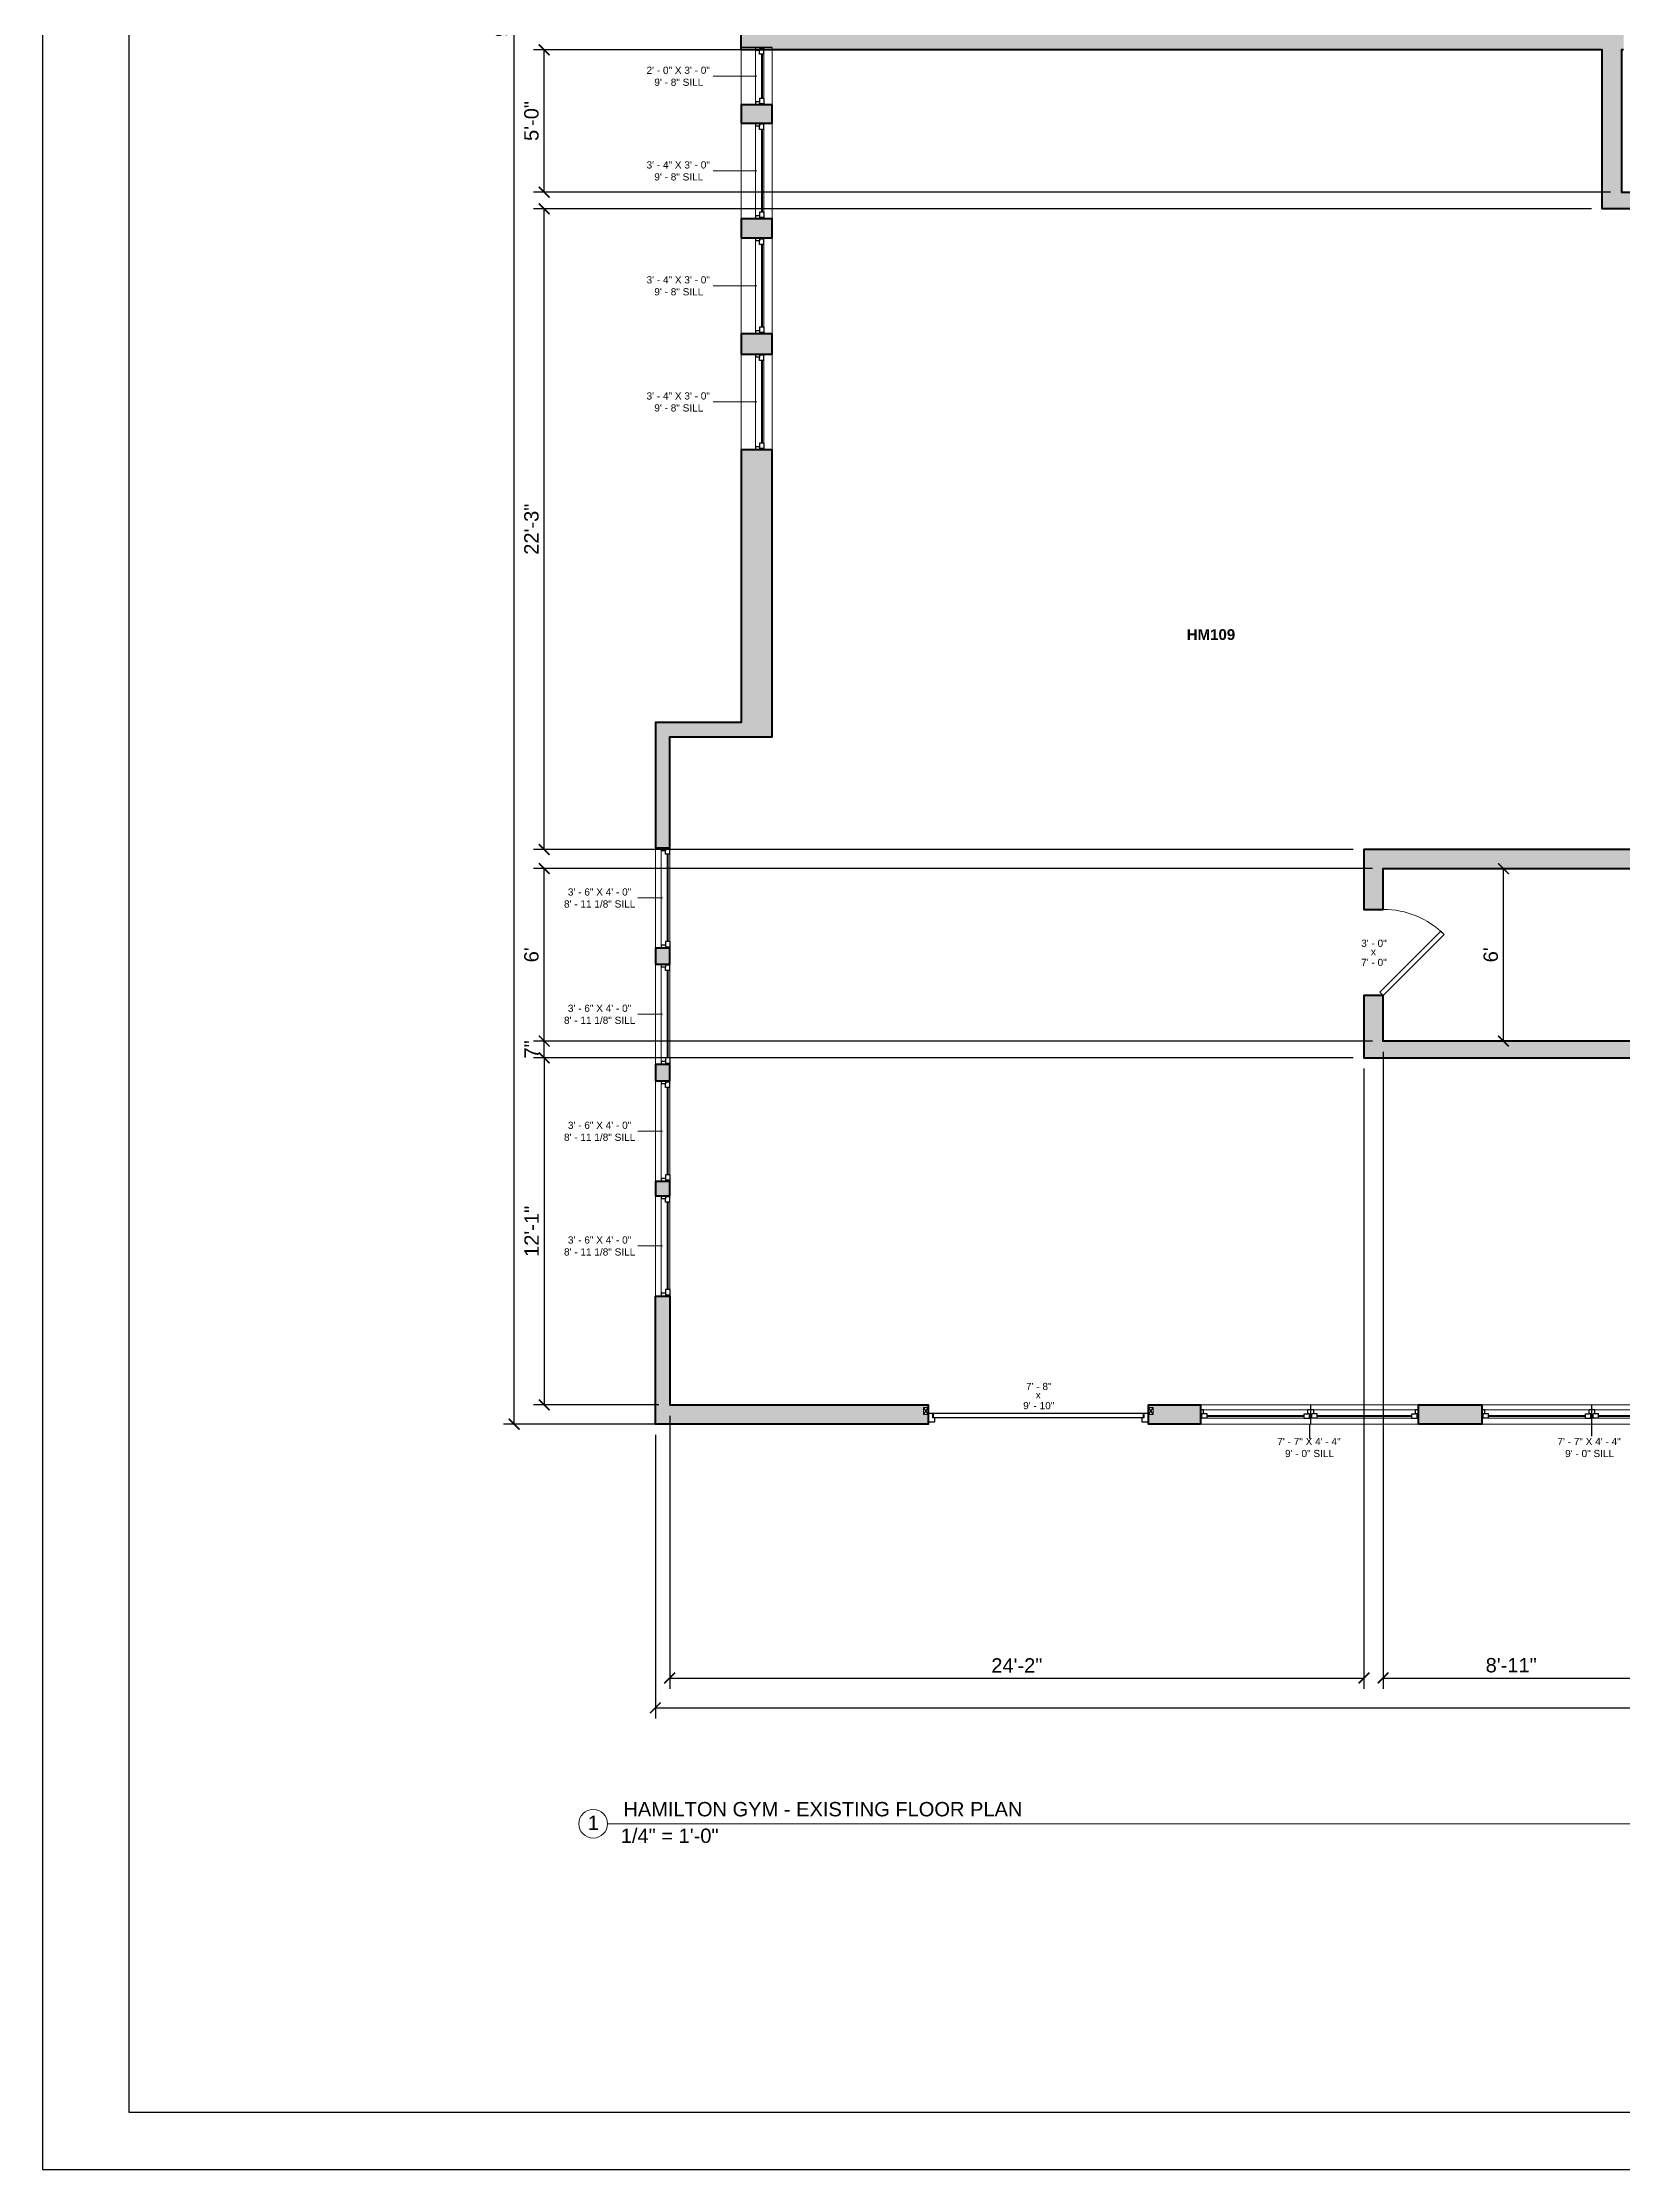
# Model space of a CAD drawing. Header units: inches. Extents: x -2078 to 106214, y -964 to 6385.
# Drawn here: x 72566 to 73226, y 2929 to 3817 of the extents above; entities that cross this region are included whole.
import ezdxf

# ---------------------------------------------------------------- set-up
doc = ezdxf.new("R2010")
doc.units = ezdxf.units.IN
doc.header["$MEASUREMENT"] = 0
for name, color, linetype, lineweight in [('A-ANNO', 2, 'Continuous', 5), ('A-ANNO-DIMS', 1, 'Continuous', 9), ('A-DETAIL-2', 20, 'Continuous', 25), ('A-DOOR', 1, 'Continuous', 18), ('A-DOOR-FRAM', 1, 'Continuous', 30), ('A-GLAZ', 2, 'Continuous', 30), ('A-WALL', 3, 'Continuous', 40), ('A-WINDOWS', 2, 'Continuous', 18)]:
    doc.layers.add(name, color=color, linetype=linetype, lineweight=lineweight)
doc.layers.add('A-HATCH', color=9, linetype='Continuous')
doc.layers.add('A-TB', color=7, linetype='Continuous')
doc.styles.add('Arial_1', font='arial.ttf', dxfattribs={"height": 0.0625})
doc.styles.add('Arial_2', font='arial.ttf', dxfattribs={"height": 3})
doc.styles.add('Arial_3', font='arial.ttf', dxfattribs={"height": 0.125})
doc.styles.add('Arial_B', font='arialbd.ttf', dxfattribs={"height": 4.5})
doc.styles.add('JC', font='arial.ttf', dxfattribs={"height": 0.125})
doc.dimstyles.new('JC-DIMS', dxfattribs={"dimtxt": 0.125, "dimasz": 0.09375, "dimexe": 0.09375, "dimexo": 0.09375, "dimgap": 0.046875, "dimtad": 1, "dimdec": 1, "dimzin": 0, "dimdsep": 46, "dimlunit": 4, "dimtxsty": 'JC', "dimblk": 'ARCHTICK', "dimcen": 0.09, "dimclrd": 1, "dimclre": 1, "dimclrt": 256, "dimadec": 0, "dimazin": 0, "dimtfac": 1, "dimtdec": 1, "dimtofl": 0, "dimtmove": 1, "dimatfit": 3, "dimfxl": 1, "dimtolj": 1, "dimtzin": 0, "dimarcsym": 0})

# ---------------------------------------------------------------- blocks, each defined once
blk = doc.blocks.new('JC_DOOR_SINGLE PANEL - SINGLE DOOR-1455289-EXISTING FLOOR PLAN _HAMILTON GYM_')
at = {"layer": 'A-DOOR', "lineweight": 30}
for p, q in [((-7.46, 29.46), (-8.87, 28.04)), ((-8.87, 28.04), (16.59, 2.59)), ((18, 4), (-7.46, 29.46)), ((16.59, 2.59), (18, 4))]:
    blk.add_line(p, q, dxfattribs=at)
at = {"layer": 'A-DOOR', "lineweight": 9}
blk.add_arc((18, 4), 36, 135, 180, dxfattribs=at)
blk = doc.blocks.new('JC_FIXED WINDOW - MUNTIN - FIXED WINDOW-1493714-EXISTING FLOOR PLAN _HAMILTON GYM_')
at = {"layer": 'A-GLAZ'}
for p, q in [((-12, 6.5), (-12, -6.5)), ((-9.25, 3), (-12, 3)), ((-11.5, 3), (-11.5, 1.25)), ((-11.5, 1.25), (-10.75, 1.25)), ((-9.25, 1.25), (-10.75, 1.25)), ((-10.75, 1.25), (-10.75, -0.5)), ((-9.25, 3), (-9.25, 1.25)), ((9.25, 3), (12, 3)), ((9.25, 3), (9.25, 1.25)), ((9.25, 1.25), (11.5, 1.25)), ((10.75, 1.25), (10.75, -0.5)), ((11.5, 3), (11.5, 1.25)), ((12, 6.5), (12, -6.5)), ((-12, -0.5), (-10.75, -0.5)), ((10.75, -0.5), (12, -0.5))]:
    blk.add_line(p, q, dxfattribs=at)
at = {"layer": 'A-GLAZ', "lineweight": 9}
for p, q in [((9.25, 3), (-9.25, 3)), ((10.75, -0.5), (-10.75, -0.5))]:
    blk.add_line(p, q, dxfattribs=at)
at = {"layer": 'A-GLAZ', "lineweight": 40}
blk.add_line((-9.25, 2.125), (9.25, 2.125), dxfattribs=at)
at = {"layer": 'A-WINDOWS'}
for p, q in [((12, 6.5), (-12, 6.5)), ((-12, -6.5), (12, -6.5))]:
    blk.add_line(p, q, dxfattribs=at)
blk = doc.blocks.new('JC_FIXED WINDOW - MUNTIN - FIXED WINDOW-1485968-EXISTING FLOOR PLAN _HAMILTON GYM_')
at = {"layer": 'A-GLAZ'}
for p, q in [((-23, 4), (-23, -4)), ((-20.25, 1.5), (-23, 1.5)), ((-22.5, 1.5), (-22.5, -0.25)), ((-20.25, 1.5), (-20.25, -0.25)), ((20.25, 1.5), (23, 1.5)), ((20.25, 1.5), (20.25, -0.25)), ((22.5, 1.5), (22.5, -0.25)), ((23, 4), (23, -4)), ((-23, -2), (-21.75, -2)), ((-22.5, -0.25), (-21.75, -0.25)), ((-20.25, -0.25), (-21.75, -0.25)), ((-21.75, -0.25), (-21.75, -2)), ((20.25, -0.25), (22.5, -0.25)), ((21.75, -0.25), (21.75, -2)), ((21.75, -2), (23, -2))]:
    blk.add_line(p, q, dxfattribs=at)
at = {"layer": 'A-GLAZ', "lineweight": 9}
for p, q in [((20.25, 1.5), (-20.25, 1.5)), ((21.75, -2), (-21.75, -2))]:
    blk.add_line(p, q, dxfattribs=at)
at = {"layer": 'A-GLAZ', "lineweight": 40}
blk.add_line((-20.25, 0.625), (20.25, 0.625), dxfattribs=at)
at = {"layer": 'A-WINDOWS'}
for p, q in [((23, 4), (-23, 4)), ((-23, -4), (23, -4))]:
    blk.add_line(p, q, dxfattribs=at)
blk = doc.blocks.new('JC_FIXED WINDOW - MUNTIN - FIXED WINDOW-1485963-EXISTING FLOOR PLAN _HAMILTON GYM_')
at = {"layer": 'A-GLAZ'}
for p, q in [((-22.5, 4), (-22.5, -4)), ((-19.75, 1.5), (-22.5, 1.5)), ((-22, 1.5), (-22, -0.25)), ((-19.75, 1.5), (-19.75, -0.25)), ((19.75, 1.5), (22.5, 1.5)), ((19.75, 1.5), (19.75, -0.25)), ((22, 1.5), (22, -0.25)), ((22.5, 4), (22.5, -4)), ((-22.5, -2), (-21.25, -2)), ((-22, -0.25), (-21.25, -0.25)), ((-19.75, -0.25), (-21.25, -0.25)), ((-21.25, -0.25), (-21.25, -2)), ((19.75, -0.25), (22, -0.25)), ((21.25, -0.25), (21.25, -2)), ((21.25, -2), (22.5, -2))]:
    blk.add_line(p, q, dxfattribs=at)
at = {"layer": 'A-GLAZ', "lineweight": 9}
for p, q in [((19.75, 1.5), (-19.75, 1.5)), ((21.25, -2), (-21.25, -2))]:
    blk.add_line(p, q, dxfattribs=at)
at = {"layer": 'A-GLAZ', "lineweight": 40}
blk.add_line((-19.75, 0.625), (19.75, 0.625), dxfattribs=at)
at = {"layer": 'A-WINDOWS'}
for p, q in [((22.5, 4), (-22.5, 4)), ((-22.5, -4), (22.5, -4))]:
    blk.add_line(p, q, dxfattribs=at)
blk = doc.blocks.new('Garage - Horz Pnl - 2271 x 2052mm-1487885-EXISTING FLOOR PLAN _HAMILTON GYM_')
at = {"layer": 'A-DOOR', "lineweight": 30}
for p, q in [((45.27, 1.24), (-42.68, 1.24)), ((-42.68, 1.24), (-42.68, -0.49)), ((45.27, -0.49), (45.27, 1.24)), ((-42.68, -0.49), (45.27, -0.49))]:
    blk.add_line(p, q, dxfattribs=at)
at = {"layer": 'A-DOOR', "lineweight": 9}
for p, q in [((-46.67, -0.04), (-46.67, -2.99)), ((-44.7, -0.04), (-46.67, -0.04)), ((-46.67, -2.99), (-44.7, -0.04)), ((-46.67, -0.04), (-44.7, -2.99)), ((-46.67, -2.99), (-44.7, -2.99)), ((-44.7, -2.99), (-44.7, -0.04)), ((45.27, -0.49), (-8.8, -0.49)), ((47.3, -0.04), (47.3, -2.99)), ((49.26, -0.04), (47.3, -0.04)), ((47.3, -2.99), (49.26, -0.04)), ((47.3, -0.04), (49.26, -2.99)), ((47.3, -2.99), (49.26, -2.99)), ((49.26, -2.99), (49.26, -0.04))]:
    blk.add_line(p, q, dxfattribs=at)
at = {"layer": 'A-DOOR-FRAM'}
for p, q in [((-41.93, 3.02), (-44.7, 3.02)), ((-42.8, -0.49), (-42.8, 1.36)), ((-42.8, 1.36), (-41.93, 1.36)), ((-41.93, 1.36), (-41.93, 3.02)), ((47.3, 3.02), (44.52, 3.02)), ((44.52, 3.02), (44.52, 1.36)), ((44.52, 1.36), (45.39, 1.36)), ((45.39, 1.36), (45.39, -0.49)), ((-44.7, -0.49), (-42.8, -0.49)), ((45.39, -0.49), (47.3, -0.49))]:
    blk.add_line(p, q, dxfattribs=at)
blk = doc.blocks.new('JC_FIXED WINDOW - MUNTIN - FIXED WINDOW-1493206-EXISTING FLOOR PLAN _HAMILTON GYM_')
at = {"layer": 'A-GLAZ'}
for p, q in [((-21, 3), (-21, -3)), ((-18.25, 3), (-21, 3)), ((-20.5, 3), (-20.5, 1.25)), ((-20.5, 1.25), (-19.75, 1.25)), ((-18.25, 1.25), (-19.75, 1.25)), ((-19.75, 1.25), (-19.75, -0.5)), ((-18.25, 3), (-18.25, 1.25)), ((18.25, 3), (21, 3)), ((18.25, 3), (18.25, 1.25)), ((18.25, 1.25), (20.5, 1.25)), ((19.75, 1.25), (19.75, -0.5)), ((20.5, 3), (20.5, 1.25)), ((21, 3), (21, -3)), ((-21, -0.5), (-19.75, -0.5)), ((19.75, -0.5), (21, -0.5))]:
    blk.add_line(p, q, dxfattribs=at)
at = {"layer": 'A-GLAZ', "lineweight": 9}
for p, q in [((18.25, 3), (-18.25, 3)), ((19.75, -0.5), (-19.75, -0.5))]:
    blk.add_line(p, q, dxfattribs=at)
at = {"layer": 'A-GLAZ', "lineweight": 40}
blk.add_line((-18.25, 2.125), (18.25, 2.125), dxfattribs=at)
at = {"layer": 'A-WINDOWS'}
for p, q in [((21, 3), (-21, 3)), ((-21, -3), (21, -3))]:
    blk.add_line(p, q, dxfattribs=at)
blk = doc.blocks.new('JC_FIXED WINDOW - MUNTIN - FIXED WINDOW-1494228-EXISTING FLOOR PLAN _HAMILTON GYM_')
at = {"layer": 'A-GLAZ'}
for p, q in [((-20, 6.5), (-20, -6.5)), ((-17.25, 3), (-20, 3)), ((-19.5, 3), (-19.5, 1.25)), ((-19.5, 1.25), (-18.75, 1.25)), ((-17.25, 1.25), (-18.75, 1.25)), ((-18.75, 1.25), (-18.75, -0.5)), ((-17.25, 3), (-17.25, 1.25)), ((17.25, 3), (20, 3)), ((17.25, 3), (17.25, 1.25)), ((17.25, 1.25), (19.5, 1.25)), ((18.75, 1.25), (18.75, -0.5)), ((19.5, 3), (19.5, 1.25)), ((20, 6.5), (20, -6.5)), ((-20, -0.5), (-18.75, -0.5)), ((18.75, -0.5), (20, -0.5))]:
    blk.add_line(p, q, dxfattribs=at)
at = {"layer": 'A-GLAZ', "lineweight": 9}
for p, q in [((17.25, 3), (-17.25, 3)), ((18.75, -0.5), (-18.75, -0.5))]:
    blk.add_line(p, q, dxfattribs=at)
at = {"layer": 'A-GLAZ', "lineweight": 40}
blk.add_line((-17.25, 2.125), (17.25, 2.125), dxfattribs=at)
at = {"layer": 'A-WINDOWS'}
for p, q in [((20, 6.5), (-20, 6.5)), ((-20, -6.5), (20, -6.5))]:
    blk.add_line(p, q, dxfattribs=at)
blk = doc.blocks.new('_ArchTick')
at = {"color": 0, "linetype": 'ByBlock', "const_width": 0.15}
blk.add_lwpolyline([(-0.5, -0.5), (0.5, 0.5)], dxfattribs=at)
blk = doc.blocks.new('*D2758')
at = {"layer": 'A-ANNO-DIMS', "color": 1, "lineweight": -2, "transparency": 16777216}
for p, q in [((73176.14, 3400), (73176.14, 3472)), ((73176.4, 3472), (73180.64, 3472)), ((73176.4, 3400), (73180.64, 3400))]:
    blk.add_line(p, q, dxfattribs=at)
at = {"layer": 'Defpoints', "color": 0, "transparency": 16777216}
for p in [(73171.9, 3472), (73176.14, 3472), (73171.9, 3400)]:
    blk.add_point(p, dxfattribs=at)
at = {"layer": 'A-ANNO-DIMS', "color": 1, "lineweight": -2, "transparency": 16777216, "xscale": 4.5, "yscale": 4.5, "zscale": 4.5}
for p, rotation in [((73176.14, 3472), 90), ((73176.14, 3400), 270)]:
    blk.add_blockref('_ArchTick', p, dxfattribs=dict(at, rotation=rotation))
at = {"layer": 'A-ANNO-DIMS', "color": 2, "transparency": 16777216, "insert": (73170.83, 3436), "char_height": 6, "width": 0.4008, "attachment_point": 5, "rotation": 90, "style": 'JC'}
blk.add_mtext("\\A1;6'", dxfattribs=at)
blk = doc.blocks.new('JC- existing door Tag_quad - JC- existing door Tag_quad-839775-EXISTING FLOOR PLAN _HAMILTON GYM_')
at = {"layer": 'A-ANNO', "insert": (-0.023, 0.038), "char_height": 0.0625, "width": 0.0505, "attachment_point": 1, "style": 'Arial_1', "bg_fill": 3, "box_fill_scale": 1.25, "bg_fill_color": 256, "bg_fill_true_color": 13158600, "bg_fill_transparency": 0}
blk.add_mtext('x', dxfattribs=at)
blk = doc.blocks.new('*D2727')
at = {"layer": 'A-ANNO-DIMS', "color": 1, "lineweight": -2, "transparency": 16777216}
for p, q in [((73125.86, 3395.5), (73125.86, 3129.44)), ((73232.86, 3243.5), (73232.86, 3129.44)), ((73125.86, 3133.94), (73232.86, 3133.94))]:
    blk.add_line(p, q, dxfattribs=at)
at = {"layer": 'Defpoints', "color": 0, "transparency": 16777216}
for p in [(73125.86, 3400), (73232.86, 3248), (73232.86, 3133.94)]:
    blk.add_point(p, dxfattribs=at)
at = {"layer": 'A-ANNO-DIMS', "color": 1, "lineweight": -2, "transparency": 16777216, "xscale": 4.5, "yscale": 4.5, "zscale": 4.5, "rotation": 180}
blk.add_blockref('_ArchTick', (73125.86, 3133.94), dxfattribs=at)
at = {"layer": 'A-ANNO-DIMS', "color": 1, "lineweight": -2, "transparency": 16777216, "xscale": 4.5, "yscale": 4.5, "zscale": 4.5}
blk.add_blockref('_ArchTick', (73232.86, 3133.94), dxfattribs=at)
at = {"layer": 'A-ANNO-DIMS', "color": 2, "transparency": 16777216, "insert": (73179.36, 3139.25), "char_height": 6, "width": 0.4874, "attachment_point": 5, "style": 'JC'}
blk.add_mtext('\\A1;8\'-11"', dxfattribs=at)
blk = doc.blocks.new('*D2728')
at = {"layer": 'A-ANNO-DIMS', "color": 1, "lineweight": -2, "transparency": 16777216}
for p, q in [((74328.86, 3251.65), (74328.86, 3116.99)), ((72821.86, 3235.5), (72821.86, 3116.99)), ((72821.86, 3121.49), (74328.86, 3121.49))]:
    blk.add_line(p, q, dxfattribs=at)
at = {"layer": 'Defpoints', "color": 0, "transparency": 16777216}
for p in [(74328.86, 3256.15), (72821.86, 3240), (74328.86, 3121.49)]:
    blk.add_point(p, dxfattribs=at)
at = {"layer": 'A-ANNO-DIMS', "color": 1, "lineweight": -2, "transparency": 16777216, "xscale": 4.5, "yscale": 4.5, "zscale": 4.5, "rotation": 180}
blk.add_blockref('_ArchTick', (72821.86, 3121.49), dxfattribs=at)
at = {"layer": 'A-ANNO-DIMS', "color": 1, "lineweight": -2, "transparency": 16777216, "xscale": 4.5, "yscale": 4.5, "zscale": 4.5}
blk.add_blockref('_ArchTick', (74328.86, 3121.49), dxfattribs=at)
at = {"layer": 'A-ANNO-DIMS', "color": 2, "transparency": 16777216, "insert": (73575.36, 3126.8), "char_height": 6, "width": 0.5739, "attachment_point": 5, "style": 'JC'}
blk.add_mtext('\\A1;125\'-7"', dxfattribs=at)
blk = doc.blocks.new('*D2731')
at = {"layer": 'A-ANNO-DIMS', "color": 1, "lineweight": -2, "transparency": 16777216}
for p, q in [((72866.18, 3814.01), (72770.93, 3814.01)), ((72775.43, 3754.59), (72775.43, 3814.01)), ((73220.9, 3754.59), (72770.93, 3754.59))]:
    blk.add_line(p, q, dxfattribs=at)
at = {"layer": 'Defpoints', "color": 0, "transparency": 16777216}
for p in [(72775.43, 3814.01), (72870.68, 3814.01), (73225.4, 3754.59)]:
    blk.add_point(p, dxfattribs=at)
at = {"layer": 'A-ANNO-DIMS', "color": 1, "lineweight": -2, "transparency": 16777216, "xscale": 4.5, "yscale": 4.5, "zscale": 4.5}
for p, rotation in [((72775.43, 3814.01), 90), ((72775.43, 3754.59), 270)]:
    blk.add_blockref('_ArchTick', p, dxfattribs=dict(at, rotation=rotation))
at = {"layer": 'A-ANNO-DIMS', "color": 2, "transparency": 16777216, "insert": (72770.11, 3784.3), "char_height": 6, "width": 0.4874, "attachment_point": 5, "rotation": 90, "style": 'JC'}
blk.add_mtext('\\A1;5\'-0"', dxfattribs=at)
blk = doc.blocks.new('*D2732')
at = {"layer": 'A-ANNO-DIMS', "color": 1, "lineweight": -2, "transparency": 16777216}
for p, q in [((73212.9, 3747.59), (72770.93, 3747.59)), ((72775.43, 3480), (72775.43, 3747.59)), ((73113.36, 3480), (72770.93, 3480))]:
    blk.add_line(p, q, dxfattribs=at)
at = {"layer": 'Defpoints', "color": 0, "transparency": 16777216}
for p in [(72775.43, 3747.59), (73217.4, 3747.59), (73117.86, 3480)]:
    blk.add_point(p, dxfattribs=at)
at = {"layer": 'A-ANNO-DIMS', "color": 1, "lineweight": -2, "transparency": 16777216, "xscale": 4.5, "yscale": 4.5, "zscale": 4.5}
for p, rotation in [((72775.43, 3747.59), 90), ((72775.43, 3480), 270)]:
    blk.add_blockref('_ArchTick', p, dxfattribs=dict(at, rotation=rotation))
at = {"layer": 'A-ANNO-DIMS', "color": 2, "transparency": 16777216, "insert": (72770.11, 3613.79), "char_height": 6, "width": 0.4874, "attachment_point": 5, "rotation": 90, "style": 'JC'}
blk.add_mtext('\\A1;22\'-3"', dxfattribs=at)
blk = doc.blocks.new('*D2733')
at = {"layer": 'A-ANNO-DIMS', "color": 1, "lineweight": -2, "transparency": 16777216}
for p, q in [((73121.36, 3400), (72770.93, 3400)), ((72775.43, 3393), (72775.43, 3400)), ((73113.36, 3393), (72770.93, 3393))]:
    blk.add_line(p, q, dxfattribs=at)
at = {"layer": 'Defpoints', "color": 0, "transparency": 16777216}
for p in [(72775.43, 3400), (73125.86, 3400), (73117.86, 3393)]:
    blk.add_point(p, dxfattribs=at)
at = {"layer": 'A-ANNO-DIMS', "color": 1, "lineweight": -2, "transparency": 16777216, "xscale": 4.5, "yscale": 4.5, "zscale": 4.5}
for p, rotation in [((72775.43, 3400), 90), ((72775.43, 3393), 270)]:
    blk.add_blockref('_ArchTick', p, dxfattribs=dict(at, rotation=rotation))
at = {"layer": 'A-ANNO-DIMS', "color": 2, "transparency": 16777216, "insert": (72770.18, 3396.5), "char_height": 6, "width": 0.4008, "attachment_point": 5, "rotation": 90, "style": 'JC'}
blk.add_mtext('\\A1;7"', dxfattribs=at)
blk = doc.blocks.new('*D2734')
at = {"layer": 'A-ANNO-DIMS', "color": 1, "lineweight": -2, "transparency": 16777216}
for p, q in [((73121.36, 3472), (72770.93, 3472)), ((72775.43, 3400), (72775.43, 3472)), ((73121.36, 3400), (72770.93, 3400))]:
    blk.add_line(p, q, dxfattribs=at)
at = {"layer": 'Defpoints', "color": 0, "transparency": 16777216}
for p in [(72775.43, 3472), (73125.86, 3472), (73125.86, 3400)]:
    blk.add_point(p, dxfattribs=at)
at = {"layer": 'A-ANNO-DIMS', "color": 1, "lineweight": -2, "transparency": 16777216, "xscale": 4.5, "yscale": 4.5, "zscale": 4.5}
for p, rotation in [((72775.43, 3472), 90), ((72775.43, 3400), 270)]:
    blk.add_blockref('_ArchTick', p, dxfattribs=dict(at, rotation=rotation))
at = {"layer": 'A-ANNO-DIMS', "color": 2, "transparency": 16777216, "insert": (72770.11, 3436), "char_height": 6, "width": 0.4008, "attachment_point": 5, "rotation": 90, "style": 'JC'}
blk.add_mtext("\\A1;6'", dxfattribs=at)
blk = doc.blocks.new('*D2735')
at = {"layer": 'A-ANNO-DIMS', "color": 1, "lineweight": -2, "transparency": 16777216}
for p, q in [((73113.36, 3393), (72770.93, 3393)), ((72775.43, 3393), (72775.43, 3248)), ((72823.36, 3248), (72770.93, 3248))]:
    blk.add_line(p, q, dxfattribs=at)
at = {"layer": 'Defpoints', "color": 0, "transparency": 16777216}
for p in [(73117.86, 3393), (72775.43, 3248), (72827.86, 3248)]:
    blk.add_point(p, dxfattribs=at)
at = {"layer": 'A-ANNO-DIMS', "color": 1, "lineweight": -2, "transparency": 16777216, "xscale": 4.5, "yscale": 4.5, "zscale": 4.5}
for p, rotation in [((72775.43, 3393), 90), ((72775.43, 3248), 270)]:
    blk.add_blockref('_ArchTick', p, dxfattribs=dict(at, rotation=rotation))
at = {"layer": 'A-ANNO-DIMS', "color": 2, "transparency": 16777216, "insert": (72770.16, 3320.5), "char_height": 6, "width": 0.4874, "attachment_point": 5, "rotation": 90, "style": 'JC'}
blk.add_mtext('\\A1;12\'-1"', dxfattribs=at)
blk = doc.blocks.new('*D2736')
at = {"layer": 'A-ANNO-DIMS', "color": 1, "lineweight": -2, "transparency": 16777216}
for p, q in [((72858.19, 4420.13), (72758.4, 4420.13)), ((72762.9, 3240), (72762.9, 4420.13)), ((72823.36, 3240), (72758.4, 3240))]:
    blk.add_line(p, q, dxfattribs=at)
at = {"layer": 'Defpoints', "color": 0, "transparency": 16777216}
for p in [(72762.9, 4420.13), (72862.69, 4420.13), (72827.86, 3240)]:
    blk.add_point(p, dxfattribs=at)
at = {"layer": 'A-ANNO-DIMS', "color": 1, "lineweight": -2, "transparency": 16777216, "xscale": 4.5, "yscale": 4.5, "zscale": 4.5}
for p, rotation in [((72762.9, 4420.13), 90), ((72762.9, 3240), 270)]:
    blk.add_blockref('_ArchTick', p, dxfattribs=dict(at, rotation=rotation))
at = {"layer": 'A-ANNO-DIMS', "color": 2, "transparency": 16777216, "insert": (72757.58, 3830.06), "char_height": 6, "width": 0.4874, "attachment_point": 5, "rotation": 90, "style": 'JC'}
blk.add_mtext('\\A1;98\'-4"', dxfattribs=at)
blk = doc.blocks.new('*D2738')
at = {"layer": 'A-ANNO-DIMS', "color": 1, "lineweight": -2, "transparency": 16777216}
for p, q in [((73117.86, 3388.5), (73117.86, 3129.44)), ((72827.86, 3243.5), (72827.86, 3129.44)), ((72827.86, 3133.94), (73117.86, 3133.94))]:
    blk.add_line(p, q, dxfattribs=at)
at = {"layer": 'Defpoints', "color": 0, "transparency": 16777216}
for p in [(73117.86, 3393), (72827.86, 3248), (73117.86, 3133.94)]:
    blk.add_point(p, dxfattribs=at)
at = {"layer": 'A-ANNO-DIMS', "color": 1, "lineweight": -2, "transparency": 16777216, "xscale": 4.5, "yscale": 4.5, "zscale": 4.5, "rotation": 180}
blk.add_blockref('_ArchTick', (72827.86, 3133.94), dxfattribs=at)
at = {"layer": 'A-ANNO-DIMS', "color": 1, "lineweight": -2, "transparency": 16777216, "xscale": 4.5, "yscale": 4.5, "zscale": 4.5}
blk.add_blockref('_ArchTick', (73117.86, 3133.94), dxfattribs=at)
at = {"layer": 'A-ANNO-DIMS', "color": 2, "transparency": 16777216, "insert": (72972.86, 3139.2), "char_height": 6, "width": 0.4874, "attachment_point": 5, "style": 'JC'}
blk.add_mtext('\\A1;24\'-2"', dxfattribs=at)
blk = doc.blocks.new('JC_TB_48x36 - JC_TB_4836-1441736-Floor Plans')
at = {"layer": 'A-TB'}
for p, q in [((-0.003, 24.012), (-0.003, -11.988)), ((0.747, 23.512), (0.747, -11.488)), ((0.747, -11.488), (47.497, -11.488)), ((-0.003, -11.988), (47.997, -11.988))]:
    blk.add_line(p, q, dxfattribs=at)
blk = doc.blocks.new('Viewport - View Title-2281-Floor Plans')
at = {"layer": 'A-ANNO'}
for start, end in [(0, 180), (180, 360)]:
    blk.add_arc((-0.125, 0), 0.125, start, end, dxfattribs=at)

msp = doc.modelspace()

# ---------------------------------------------------------------- linework, layer by layer
at = {"layer": 'A-ANNO'}
for p, q in [((72864.182, 3802.987), (72845.944, 3802.987)), ((72864.182, 3763.453), (72845.944, 3763.453)), ((72864.182, 3715.453), (72845.944, 3715.453)), ((72864.182, 3666.953), (72845.944, 3666.953)), ((72824.858, 3459.756), (72814.579, 3459.756)), ((72824.858, 3411.167), (72814.579, 3411.167)), ((72824.858, 3362.382), (72814.579, 3362.316)), ((72824.858, 3314.407), (72814.579, 3314.407))]:
    msp.add_line(p, q, dxfattribs=at)
at = {"layer": 'A-DETAIL-2'}
for p, q in [((73095.108, 3240.001), (73095.108, 3234.001)), ((73212.858, 3240.001), (73212.858, 3235.001))]:
    msp.add_line(p, q, dxfattribs=at)

# ---------------------------------------------------------------- block references
at = {"layer": 'A-WINDOWS'}
for name, p, rotation in [('JC_FIXED WINDOW - MUNTIN - FIXED WINDOW-1493714-EXISTING FLOOR PLAN _HAMILTON GYM_', (72864.182, 3802.987), 269.9999999999999), ('JC_FIXED WINDOW - MUNTIN - FIXED WINDOW-1494228-EXISTING FLOOR PLAN _HAMILTON GYM_', (72864.182, 3763.453), 269.9999999999999), ('JC_FIXED WINDOW - MUNTIN - FIXED WINDOW-1494228-EXISTING FLOOR PLAN _HAMILTON GYM_', (72864.182, 3715.453), 269.9999999999999), ('JC_FIXED WINDOW - MUNTIN - FIXED WINDOW-1494228-EXISTING FLOOR PLAN _HAMILTON GYM_', (72864.182, 3666.953), 269.9999999999999), ('JC_FIXED WINDOW - MUNTIN - FIXED WINDOW-1493206-EXISTING FLOOR PLAN _HAMILTON GYM_', (72824.858, 3459.756), 269.9999999999999), ('JC_FIXED WINDOW - MUNTIN - FIXED WINDOW-1493206-EXISTING FLOOR PLAN _HAMILTON GYM_', (72824.858, 3411.167), 269.9999999999999), ('JC_FIXED WINDOW - MUNTIN - FIXED WINDOW-1493206-EXISTING FLOOR PLAN _HAMILTON GYM_', (72824.858, 3362.382), 269.9999999999999), ('JC_FIXED WINDOW - MUNTIN - FIXED WINDOW-1493206-EXISTING FLOOR PLAN _HAMILTON GYM_', (72824.858, 3314.407), 269.9999999999999), ('JC_FIXED WINDOW - MUNTIN - FIXED WINDOW-1485968-EXISTING FLOOR PLAN _HAMILTON GYM_', (73072.608, 3244.001), 180), ('JC_FIXED WINDOW - MUNTIN - FIXED WINDOW-1485963-EXISTING FLOOR PLAN _HAMILTON GYM_', (73118.108, 3244.001), 180), ('JC_FIXED WINDOW - MUNTIN - FIXED WINDOW-1485968-EXISTING FLOOR PLAN _HAMILTON GYM_', (73190.108, 3244.001), 180), ('JC_FIXED WINDOW - MUNTIN - FIXED WINDOW-1485963-EXISTING FLOOR PLAN _HAMILTON GYM_', (73235.608, 3244.001), 180)]:
    msp.add_blockref(name, p, dxfattribs=dict(at, rotation=rotation))

# ---------------------------------------------------------------- texts
at = {"layer": 'A-ANNO', "attachment_point": 1}
for s, insert, char_height, width, style in [('2\' - 0" X 3\' - 0"', (72818.183, 3806.986), 3, 33.4815, 'Arial_2'), ('9\' - 8" SILL', (72821.433, 3801.986), 3, 25.6035, 'Arial_2'), ('3\' - 4" X 3\' - 0"', (72818.183, 3767.452), 3, 33.4815, 'Arial_2'), ('9\' - 8" SILL', (72821.433, 3762.452), 3, 25.6035, 'Arial_2'), ('3\' - 4" X 3\' - 0"', (72818.183, 3719.452), 3, 33.4815, 'Arial_2'), ('9\' - 8" SILL', (72821.433, 3714.452), 3, 25.6035, 'Arial_2'), ('3\' - 4" X 3\' - 0"', (72818.183, 3670.952), 3, 33.4815, 'Arial_2'), ('9\' - 8" SILL', (72821.433, 3665.952), 3, 25.6035, 'Arial_2'), ('HM109', (73043.808, 3572.02), 4.5, 26.361, 'Arial_B'), ('8\' - 11 1/8" SILL', (72783.7, 3458.754), 3, 37.269, 'Arial_2'), ('3\' - 6" X 4\' - 0"', (72785.325, 3463.754), 3, 33.4815, 'Arial_2'), ('3\' - 6" X 4\' - 0"', (72785.325, 3415.165), 3, 33.4815, 'Arial_2'), ('8\' - 11 1/8" SILL', (72783.7, 3410.165), 3, 37.269, 'Arial_2'), ('8\' - 11 1/8" SILL', (72783.7, 3361.315), 3, 37.269, 'Arial_2'), ('3\' - 6" X 4\' - 0"', (72785.325, 3366.315), 3, 33.4815, 'Arial_2'), ('3\' - 6" X 4\' - 0"', (72785.325, 3318.406), 3, 33.4815, 'Arial_2'), ('8\' - 11 1/8" SILL', (72783.7, 3313.406), 3, 37.269, 'Arial_2'), ('7\' - 7" X 4\' - 4"', (73081.646, 3234.217), 3, 33.4815, 'Arial_2'), ('7\' - 7" X 4\' - 4"', (73198.646, 3234.217), 3, 33.4815, 'Arial_2'), ('9\' - 0" SILL', (73084.896, 3229.217), 3, 25.6035, 'Arial_2'), ('9\' - 0" SILL', (73201.896, 3229.217), 3, 25.6035, 'Arial_2'), ('1', (72793.627, 3076.47), 6, 5.6055, 'Arial_3'), ('HAMILTON GYM - EXISTING FLOOR PLAN', (72808.481, 3082.155), 6, 172.8615, 'Arial_3'), (' 1/4" = 1\'-0"', (72805.074, 3071.048), 6, 52.419, 'Arial_3')]:
    msp.add_mtext(s, dxfattribs=dict(at, insert=insert, char_height=char_height, width=width, style=style))
at = {"layer": 'A-ANNO', "char_height": 3, "width": 13.4835, "attachment_point": 1, "style": 'Arial_2', "bg_fill": 3, "box_fill_scale": 1.25, "bg_fill_color": 256, "bg_fill_true_color": 13158600, "bg_fill_transparency": 0}
for s, insert in [('3\' - 0"', (73116.693, 3442.354)), ('7\' - 8"', (72976.693, 3257.227))]:
    msp.add_mtext(s, dxfattribs=dict(at, insert=insert))

# ---------------------------------------------------------------- dimensions: what is measured, and where the dimension line sits
at = {"layer": 'A-ANNO-DIMS'}
for base, p1, p2, picture, middle in [((72762.898, 4420.127), (72827.858, 3240.001), (72862.687, 4420.127), '*D2736', (72757.584, 3830.064)), ((73176.14, 3472.001), (73171.897, 3400.001), (73171.897, 3472.001), '*D2758', (73170.827, 3436.001))]:
    dim = msp.add_linear_dim(base=base, p1=p1, p2=p2, angle=90, dimstyle='JC-DIMS', override={"dimclrt": 2}, dxfattribs=at)
    dim.commit()
    dim.dimension.update_dxf_attribs({"geometry": picture, "text_midpoint": middle})
for base, p1, p2, text, picture, middle in [((72775.426, 3814.006), (73225.4, 3754.588), (72870.682, 3814.006), '5\'-0"', '*D2731', (72770.113, 3784.297)), ((72775.426, 3747.588), (73117.858, 3480.001), (73217.4, 3747.588), '22\'-3"', '*D2732', (72770.111, 3613.794))]:
    dim = msp.add_linear_dim(base=base, p1=p1, p2=p2, angle=90, text=text, dimstyle='JC-DIMS', override={"dimclrt": 2}, dxfattribs=at)
    dim.commit()
    dim.dimension.update_dxf_attribs({"geometry": picture, "text_midpoint": middle})
dim = msp.add_linear_dim(base=(72775.426, 3400.001), p1=(73117.858, 3393.001), p2=(73125.858, 3400.001), angle=90, dimstyle='JC-DIMS', override={"dimclrt": 2}, dxfattribs=at)
dim.commit()
dim.dimension.update_dxf_attribs({"geometry": '*D2733', "text_midpoint": (72775.426, 3396.501), "dimtype": 160})
dim = msp.add_linear_dim(base=(73232.858, 3133.936), p1=(73125.858, 3400.001), p2=(73232.858, 3248.001), dimstyle='JC-DIMS', override={"dimclrt": 2}, dxfattribs=at)
dim.commit()
dim.dimension.update_dxf_attribs({"geometry": '*D2727', "text_midpoint": (73179.358, 3139.249)})

# ---------------------------------------------------------------- next in the draw order: texts
at = {"layer": 'A-ANNO', "char_height": 3, "attachment_point": 1, "style": 'Arial_2', "bg_fill": 3, "box_fill_scale": 1.25, "bg_fill_color": 256, "bg_fill_true_color": 13158600, "bg_fill_transparency": 0}
for s, insert, width in [('7\' - 0"', (73116.693, 3434.343), 13.4835), ('9\' - 10"', (72975.512, 3249.216), 16.362)]:
    msp.add_mtext(s, dxfattribs=dict(at, insert=insert, width=width))

# ---------------------------------------------------------------- next in the draw order: hatches: boundary and pattern name
at = {"layer": 'A-HATCH'}
h = msp.add_hatch(color=256, dxfattribs=at)
h.dxf.hatch_style = 1
h.paths.add_polyline_path([(74328.858, 4376.984), (74328.858, 4383.984), (74207.687, 4383.984), (74207.687, 4397.777), (74191.187, 4397.777), (74191.187, 4386.777), (74197.687, 4386.777), (74197.687, 4376.984), (74307.858, 4376.984), (74307.858, 3265.151), (74199.608, 3265.151), (74199.608, 3253.401), (74192.108, 3253.401), (74192.108, 3242.401), (74209.608, 3242.401), (74209.608, 3256.151), (74328.858, 3256.151)])
h.paths.add_polyline_path([(74134.187, 4397.777), (73485.687, 4397.777), (73485.687, 4386.777), (73486.858, 4386.777), (73486.858, 4377.777), (73496.858, 4377.777), (73496.858, 4386.777), (74134.187, 4386.777)])
h.paths.add_polyline_path([(73497.687, 4420.127), (73489.242, 4420.127), (73489.242, 4410.127), (73497.687, 4410.127)])
h.paths.add_polyline_path([(73448.242, 4420.127), (73441.242, 4420.127), (73441.242, 4407.127), (73448.242, 4407.127)])
h.paths.add_polyline_path([(73400.242, 4420.127), (73392.242, 4420.127), (73392.242, 4407.127), (73400.242, 4407.127)])
h.paths.add_polyline_path([(73351.242, 4420.127), (73345.242, 4420.127), (73345.242, 4407.127), (73351.242, 4407.127)])
h.paths.add_polyline_path([(73304.242, 4420.127), (73297.242, 4420.127), (73297.242, 4407.127), (73304.242, 4407.127)])
h.paths.add_polyline_path([(73256.242, 4420.127), (73249.242, 4420.127), (73249.242, 4407.127), (73256.242, 4407.127)])
h.paths.add_polyline_path([(73208.242, 4420.127), (73201.242, 4420.127), (73201.242, 4407.127), (73208.242, 4407.127)])
h.paths.add_polyline_path([(73160.242, 4420.127), (73152.242, 4420.127), (73152.242, 4407.127), (73160.242, 4407.127)])
h.paths.add_polyline_path([(73111.242, 4420.127), (73105.242, 4420.127), (73105.242, 4407.127), (73111.242, 4407.127)])
h.paths.add_polyline_path([(73064.242, 4420.127), (72862.687, 4420.127), (72862.687, 4407.127), (73057.242, 4407.127), (73057.242, 4402.328), (73063.242, 4402.328), (73063.242, 4407.127), (73064.242, 4407.127)])
h.paths.add_polyline_path([(73063.242, 4330.328), (73057.242, 4330.328), (73057.242, 4327.627), (73063.242, 4327.627)])
h.paths.add_polyline_path([(72907.575, 4232.127), (73207.382, 4232.127), (73207.382, 4220.127), (73235.382, 4220.127), (73235.382, 4241.127), (73063.242, 4241.127), (73063.242, 4255.627), (73057.242, 4255.627), (73057.242, 4241.127), (72857.682, 4241.127), (72857.682, 4192.698), (72857.682, 4120.377), (72870.682, 4120.377), (72870.682, 4192.698), (72907.575, 4192.698)])
h.paths.add_polyline_path([(73496.858, 4319.777), (73486.858, 4319.777), (73486.858, 4312.277), (73496.858, 4312.277)])
h.paths.add_polyline_path([(73496.858, 4254.277), (73486.858, 4254.277), (73486.858, 4241.127), (73343.637, 4241.127), (73343.637, 4235.127), (73346.887, 4235.127), (73346.887, 4205.127), (73352.887, 4205.127), (73352.887, 4235.127), (73486.858, 4235.127), (73486.858, 4164.127), (73308.858, 4164.127), (73308.858, 4235.127), (73311.637, 4235.127), (73311.637, 4241.127), (73295.608, 4241.127), (73295.608, 4220.127), (73299.858, 4220.127), (73299.858, 3824.006), (73298.269, 3824.006), (73298.269, 3814.006), (73299.858, 3814.006), (73299.858, 3813.127), (73301.858, 3813.127), (73301.858, 3802.148), (73308.858, 3802.148), (73308.858, 3813.127), (73486.858, 3813.127), (73486.858, 3810.709), (73495.858, 3810.709), (73495.858, 3838.209), (73486.858, 3838.209), (73486.858, 3820.127), (73308.858, 3820.127), (73308.858, 3981.127), (73363.858, 3981.127), (73363.858, 3987.127), (73308.858, 3987.127), (73308.858, 4158.127), (73486.858, 4158.127), (73486.858, 3987.127), (73399.858, 3987.127), (73399.858, 3981.127), (73486.858, 3981.127), (73486.858, 3874.209), (73495.858, 3874.209), (73495.858, 4190.277), (73496.858, 4190.277)])
h.paths.add_polyline_path([(72870.682, 4078.377), (72857.682, 4078.377), (72857.682, 4072.377), (72870.682, 4072.377)])
h.paths.add_polyline_path([(72870.682, 4030.377), (72857.682, 4030.377), (72857.682, 4023.487), (72870.682, 4023.487)])
h.paths.add_polyline_path([(72870.682, 3981.487), (72857.682, 3981.487), (72857.682, 3976.487), (72870.682, 3976.487)])
h.paths.add_polyline_path([(72870.682, 3934.487), (72857.682, 3934.487), (72857.682, 3928.487), (72870.682, 3928.487)])
h.paths.add_polyline_path([(72870.682, 3886.487), (72857.682, 3886.487), (72857.682, 3814.006), (73217.4, 3814.006), (73217.4, 3747.588), (73301.858, 3747.588), (73301.858, 3558.323), (73308.858, 3558.323), (73308.858, 3588.127), (73486.858, 3588.127), (73486.858, 3478.001), (73450.858, 3478.001), (73450.858, 3470.001), (73486.858, 3470.001), (73486.858, 3396.638), (73495.858, 3396.638), (73495.858, 3774.709), (73486.858, 3774.709), (73486.858, 3662.127), (73456.529, 3662.127), (73456.529, 3663.127), (73436.582, 3663.127), (73436.582, 3657.127), (73486.858, 3657.127), (73486.858, 3599.127), (73395.858, 3599.127), (73395.858, 3657.127), (73404.582, 3657.127), (73404.582, 3663.127), (73395.858, 3663.127), (73395.858, 3711.323), (73390.858, 3711.323), (73390.858, 3634.823), (73390.858, 3631.823), (73390.858, 3599.127), (73353.401, 3599.127), (73353.401, 3631.823), (73353.401, 3634.823), (73347.401, 3634.823), (73347.401, 3631.823), (73347.401, 3599.127), (73308.858, 3599.127), (73308.858, 3631.823), (73308.858, 3634.823), (73308.858, 3766.148), (73301.858, 3766.148), (73301.858, 3754.588), (73225.4, 3754.588), (73225.4, 3814.006), (73226.269, 3814.006), (73226.269, 3824.006), (72870.682, 3824.006)])
h.paths.add_polyline_path([(72870.682, 3790.987), (72857.682, 3790.987), (72857.682, 3783.453), (72870.682, 3783.453)], flags=17)
h.paths.add_polyline_path([(72870.682, 3743.453), (72857.682, 3743.453), (72857.682, 3735.453), (72870.682, 3735.453)])
h.paths.add_polyline_path([(72870.682, 3695.453), (72857.682, 3695.453), (72857.682, 3686.953), (72870.682, 3686.953)])
h.paths.add_polyline_path([(72870.682, 3646.953), (72857.682, 3646.953), (72857.682, 3533.006), (72821.858, 3533.006), (72821.858, 3480.756), (72827.858, 3480.756), (72827.858, 3527.006), (72857.682, 3527.006), (72870.682, 3527.006)])
h.paths.add_polyline_path([(72827.858, 3438.756), (72821.858, 3438.756), (72821.858, 3432.167), (72827.858, 3432.167)])
h.paths.add_polyline_path([(72827.858, 3390.167), (72821.858, 3390.167), (72821.858, 3383.382), (72827.858, 3383.382)])
h.paths.add_polyline_path([(72827.858, 3341.382), (72821.858, 3341.382), (72821.858, 3335.407), (72827.858, 3335.407)])
h.paths.add_polyline_path([(72827.858, 3293.407), (72821.858, 3293.407), (72821.858, 3240.001), (72827.858, 3240.001), (72840.987, 3240.001), (72935.858, 3240.001), (72935.858, 3248.001), (72840.987, 3248.001), (72827.858, 3248.001)])
h.paths.add_polyline_path([(73049.608, 3248.001), (73027.858, 3248.001), (73027.858, 3240.001), (73049.608, 3240.001)])
h.paths.add_polyline_path([(73167.108, 3248.001), (73140.608, 3248.001), (73140.608, 3240.001), (73167.108, 3240.001)])
h.paths.add_polyline_path([(73308.858, 3525.323), (73301.858, 3525.323), (73301.858, 3480.001), (73117.858, 3480.001), (73117.858, 3455.001), (73125.858, 3455.001), (73125.858, 3472.001), (73301.858, 3472.001), (73301.858, 3470.001), (73375.108, 3470.001), (73375.108, 3465.251), (73381.108, 3465.251), (73381.108, 3470.001), (73417.858, 3470.001), (73417.858, 3478.001), (73308.858, 3478.001)], flags=17)
h.paths.add_polyline_path([(73495.858, 3339.638), (73486.858, 3339.638), (73486.858, 3283.638), (73480.465, 3283.638), (73480.465, 3275.638), (73486.858, 3275.638), (73486.858, 3242.401), (74134.108, 3242.401), (74134.108, 3253.401), (73495.858, 3253.401)])
h.paths.add_polyline_path([(74211.295, 3443.898), (74197.94, 3443.898), (74197.94, 3428.821), (74211.295, 3428.821)], flags=17)
h.paths.add_polyline_path([(74211.295, 3635.898), (74197.94, 3635.898), (74197.94, 3620.821), (74211.295, 3620.821)], flags=17)
h.paths.add_polyline_path([(74211.295, 3827.898), (74197.44, 3827.898), (74197.44, 3812.821), (74211.295, 3812.821)], flags=17)
h.paths.add_polyline_path([(74211.295, 4019.898), (74197.44, 4019.898), (74197.44, 4004.821), (74211.295, 4004.821)], flags=17)
h.paths.add_polyline_path([(74211.295, 4209.898), (74197.44, 4209.898), (74197.44, 4194.821), (74211.295, 4194.821)], flags=17)
h.paths.add_polyline_path([(73258.108, 3248.001), (73258.108, 3240.001), (73416.858, 3240.001), (73416.858, 3275.638), (73423.465, 3275.638), (73423.465, 3283.638), (73416.858, 3283.638), (73416.858, 3400.001), (73381.108, 3400.001), (73381.108, 3405.251), (73375.108, 3405.251), (73375.108, 3400.001), (73341.084, 3400.001), (73341.084, 3393.001), (73411.858, 3393.001), (73411.858, 3248.001)])
h.paths.add_polyline_path([(73240.858, 3248.001), (73240.858, 3393.001), (73308.084, 3393.001), (73308.084, 3400.001), (73125.858, 3400.001), (73125.858, 3419.001), (73117.858, 3419.001), (73117.858, 3393.001), (73232.858, 3393.001), (73232.858, 3248.001)])

# ---------------------------------------------------------------- next in the draw order: block references
at = {"layer": 'A-DOOR', "rotation": 269.9999999999999}
msp.add_blockref('JC_DOOR_SINGLE PANEL - SINGLE DOOR-1455289-EXISTING FLOOR PLAN _HAMILTON GYM_', (73121.858, 3437.001), dxfattribs=at)
at = {"layer": 'A-DOOR', "lineweight": 9, "rotation": 180}
msp.add_blockref('Garage - Horz Pnl - 2271 x 2052mm-1487885-EXISTING FLOOR PLAN _HAMILTON GYM_', (72983.153, 3244.001), dxfattribs=at)

# ---------------------------------------------------------------- next in the draw order: dimensions: what is measured, and where the dimension line sits
at = {"layer": 'A-ANNO-DIMS'}
dim = msp.add_linear_dim(base=(72775.426, 3248.001), p1=(73117.858, 3393.001), p2=(72827.858, 3248.001), angle=90, dimstyle='JC-DIMS', override={"dimclrt": 2}, dxfattribs=at)
dim.commit()
dim.dimension.update_dxf_attribs({"geometry": '*D2735', "text_midpoint": (72770.164, 3320.501)})
for base, p1, p2, picture, middle in [((73117.858, 3133.936), (72827.858, 3248.001), (73117.858, 3393.001), '*D2738', (72972.858, 3139.198)), ((74328.858, 3121.485), (72821.858, 3240.001), (74328.858, 3256.151), '*D2728', (73575.358, 3126.799))]:
    dim = msp.add_linear_dim(base=base, p1=p1, p2=p2, dimstyle='JC-DIMS', override={"dimclrt": 2}, dxfattribs=at)
    dim.commit()
    dim.dimension.update_dxf_attribs({"geometry": picture, "text_midpoint": middle})

# ---------------------------------------------------------------- next in the draw order: block references
at = {"layer": 'A-ANNO', "xscale": 48, "yscale": 48, "zscale": 48}
for p in [(73121.858, 3437.001), (72981.858, 3251.874)]:
    msp.add_blockref('JC- existing door Tag_quad - JC- existing door Tag_quad-839775-EXISTING FLOOR PLAN _HAMILTON GYM_', p, dxfattribs=at)

# ---------------------------------------------------------------- next in the draw order: dimensions: what is measured, and where the dimension line sits
at = {"layer": 'A-ANNO-DIMS'}
dim = msp.add_linear_dim(base=(72775.426, 3472.001), p1=(73125.858, 3400.001), p2=(73125.858, 3472.001), angle=90, dimstyle='JC-DIMS', override={"dimclrt": 2}, dxfattribs=at)
dim.commit()
dim.dimension.update_dxf_attribs({"geometry": '*D2734', "text_midpoint": (72770.113, 3436.001)})

# ---------------------------------------------------------------- next in the draw order: block references
at = {"layer": 'A-TB', "xscale": 48, "yscale": 48, "zscale": 48}
msp.add_blockref('JC_TB_48x36 - JC_TB_4836-1441736-Floor Plans', (72566.03, 3504.063), dxfattribs=at)

# ---------------------------------------------------------------- next in the draw order: linework, layer by layer
at = {"layer": 'A-ANNO', "lineweight": 9}
msp.add_line((72801.881, 3073.066), (74381.317, 3073.066), dxfattribs=at)
at = {"layer": 'A-WALL'}
for points in [[(73301.858, 3747.588), (73217.4, 3747.588), (73217.4, 3814.006), (72857.682, 3814.006), (72857.682, 3886.487)], [(73226.269, 3814.006), (73225.4, 3814.006), (73225.4, 3754.588), (73301.858, 3754.588)]]:
    msp.add_lwpolyline(points, dxfattribs=at)
for points in [[(72857.682, 3783.453), (72870.682, 3783.453), (72870.682, 3790.987), (72857.682, 3790.987)], [(72857.682, 3735.453), (72870.682, 3735.453), (72870.682, 3743.453), (72857.682, 3743.453)], [(72857.682, 3686.953), (72870.682, 3686.953), (72870.682, 3695.453), (72857.682, 3695.453)], [(72821.858, 3480.756), (72827.858, 3480.756), (72827.858, 3527.006), (72857.682, 3527.006), (72870.682, 3527.006), (72870.682, 3646.953), (72857.682, 3646.953), (72857.682, 3533.006), (72821.858, 3533.006)], [(72821.858, 3432.167), (72827.858, 3432.167), (72827.858, 3438.756), (72821.858, 3438.756)], [(72821.858, 3383.382), (72827.858, 3383.382), (72827.858, 3390.167), (72821.858, 3390.167)], [(72821.858, 3335.407), (72827.858, 3335.407), (72827.858, 3341.382), (72821.858, 3341.382)], [(72827.858, 3293.407), (72827.858, 3248.001), (72840.987, 3248.001), (72935.858, 3248.001), (72935.858, 3240.001), (72840.987, 3240.001), (72827.858, 3240.001), (72821.858, 3240.001), (72821.858, 3293.407)], [(73140.608, 3240.001), (73140.608, 3248.001), (73167.108, 3248.001), (73167.108, 3240.001)]]:
    msp.add_lwpolyline(points, close=True, dxfattribs=at)
at = {"layer": 'A-WALL', "lineweight": 60}
for points in [[(73125.858, 3455.001), (73125.858, 3472.001), (73301.858, 3472.001), (73301.858, 3470.001), (73375.108, 3470.001), (73375.108, 3465.251), (73381.108, 3465.251), (73381.108, 3470.001), (73417.858, 3470.001), (73417.858, 3478.001), (73308.858, 3478.001), (73308.858, 3525.323), (73301.858, 3525.323), (73301.858, 3480.001), (73117.858, 3480.001), (73117.858, 3455.001)], [(73240.858, 3248.001), (73240.858, 3393.001), (73308.084, 3393.001), (73308.084, 3400.001), (73125.858, 3400.001), (73125.858, 3419.001), (73117.858, 3419.001), (73117.858, 3393.001), (73232.858, 3393.001), (73232.858, 3248.001)]]:
    msp.add_lwpolyline(points, close=True, dxfattribs=at)
msp.add_lwpolyline([(73049.608, 3240.001), (73027.858, 3240.001), (73027.858, 3248.001), (73049.608, 3248.001), (73049.608, 3240.001)], dxfattribs=at)

# ---------------------------------------------------------------- next in the draw order: block references
at = {"layer": 'A-ANNO', "xscale": 48, "yscale": 48, "zscale": 48}
msp.add_blockref('Viewport - View Title-2281-Floor Plans', (72801.881, 3073.066), dxfattribs=at)

doc.saveas('drawing.dxf')
